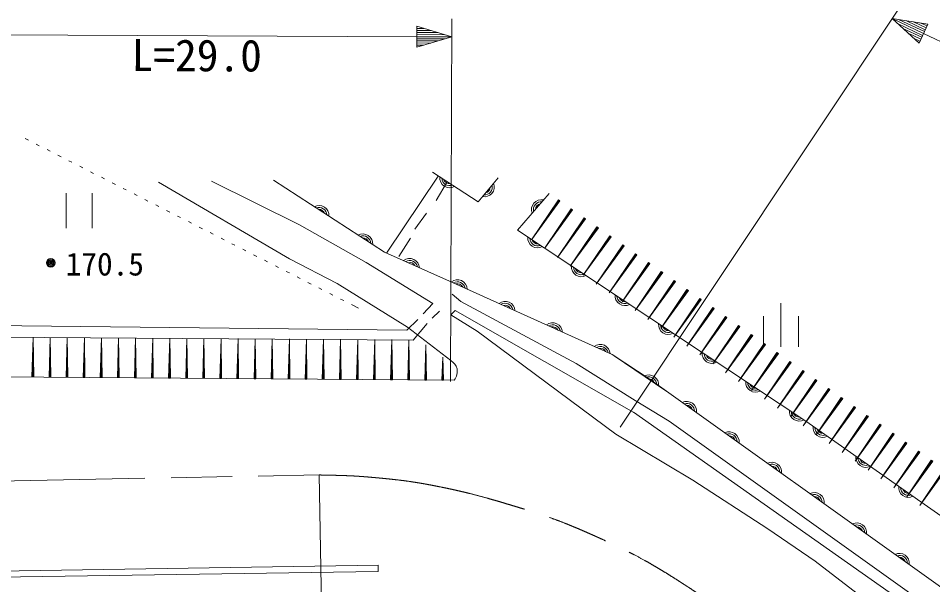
# Model space of a CAD drawing. Units: millimetres, scale not verified. Extents: x 40000 to 680000, y 20000 to 380000.
# Drawn here: x 320574 to 373038, y 308332 to 340844 of the extents above; entities that cross this region are included whole.
import ezdxf
from ezdxf.enums import TextEntityAlignment as Align

# ---------------------------------------------------------------- set-up
doc = ezdxf.new("R2010")
doc.units = ezdxf.units.MM
doc.header["$LTSCALE"] = 1000
doc.header["$PDMODE"] = 32
doc.header["$PDSIZE"] = 500
doc.linetypes.add('CHAIN', pattern=[18.5, 12, -1.5, 3.5, -1.5])
for name, color, linetype, lineweight in [('M-BGD', 7, 'Continuous', 13), ('M-BMK', 2, 'CHAIN', 13), ('M-BMK-SRVR', 3, 'Continuous', 13), ('M-STR-HTXT', 7, 'Continuous', 13), ('M-STR-STRD', 7, 'Continuous', 13)]:
    doc.layers.add(name, color=color, linetype=linetype, lineweight=lineweight)
doc.styles.add('ＭＳ ゴシック', font='')
doc.styles.get('ＭＳ ゴシック').set_extended_font_data('MS Gothic')

msp = doc.modelspace()

# ---------------------------------------------------------------- linework, layer by layer
at = {"layer": 'M-BGD'}
for p, q in [((320977, 333939), (321155, 333848)), ((321600, 333621), (321779, 333531)), ((322224, 333304), (322402, 333213)), ((322848, 332986), (323026, 332895)), ((323472, 332668), (323650, 332578)), ((324096, 332351), (324274, 332260)), ((324719, 332033), (324898, 331942)), ((325343, 331715), (325521, 331625)), ((344670, 331789), (341701, 327367)), ((325967, 331398), (326145, 331307)), ((326591, 331080), (326769, 330989)), ((328609, 331439), (336141, 327046)), ((331650, 331492), (336707, 328982)), ((345183, 331458), (344554, 330393)), ((323314, 330806), (323314, 328806)), ((324814, 328806), (324814, 330806)), ((327214, 330763), (327393, 330672)), ((327838, 330445), (328016, 330354)), ((328462, 330127), (328640, 330036)), ((351561, 330426), (350019, 328132)), ((351602, 330397), (350019, 328132)), ((351643, 330368), (350019, 328132)), ((351561, 330426), (351643, 330368)), ((329086, 329810), (329264, 329719)), ((329710, 329492), (329888, 329401)), ((343996, 329665), (343335, 328736)), ((352299, 329910), (350762, 327624)), ((352339, 329882), (350762, 327624)), ((352380, 329853), (350762, 327624)), ((352299, 329910), (352380, 329853)), ((330333, 329174), (330512, 329084)), ((336707, 328982), (340528, 326835)), ((353036, 329395), (351504, 327115)), ((353077, 329366), (351504, 327115)), ((353118, 329337), (351504, 327115)), ((353036, 329395), (353118, 329337)), ((330957, 328857), (331135, 328766)), ((331581, 328539), (331759, 328448)), ((353774, 328879), (352247, 326607)), ((353815, 328851), (352247, 326607)), ((353856, 328822), (352247, 326607)), ((353774, 328879), (353856, 328822)), ((332205, 328221), (332383, 328131)), ((332828, 327904), (333007, 327813)), ((343069, 328228), (342412, 327171)), ((354512, 328364), (352990, 326098)), ((354553, 328335), (352990, 326098)), ((354594, 328307), (352990, 326098)), ((354512, 328364), (354594, 328307)), ((333452, 327586), (333630, 327495)), ((355250, 327848), (353732, 325589)), ((355290, 327820), (353732, 325589)), ((355331, 327791), (353732, 325589)), ((355250, 327848), (355331, 327791)), ((334076, 327268), (334254, 327178)), ((334700, 326951), (334878, 326860)), ((336141, 327046), (338870, 325628)), ((355987, 327333), (354475, 325081)), ((356028, 327304), (354475, 325081)), ((356069, 327276), (354475, 325081)), ((355987, 327333), (356069, 327276)), ((335324, 326633), (335502, 326542)), ((340528, 326835), (344366, 324470)), ((356725, 326817), (355217, 324572)), ((356766, 326789), (355217, 324572)), ((356807, 326760), (355217, 324572)), ((356725, 326817), (356807, 326760)), ((335947, 326316), (336126, 326225)), ((336571, 325998), (336749, 325907)), ((357463, 326302), (355960, 324064)), ((357504, 326273), (355960, 324064)), ((357545, 326245), (355960, 324064)), ((357463, 326302), (357545, 326245)), ((337195, 325680), (337373, 325590)), ((337819, 325363), (337997, 325272)), ((338870, 325628), (342909, 323116)), ((358201, 325786), (356702, 323555)), ((358242, 325758), (356702, 323555)), ((358282, 325729), (356702, 323555)), ((358201, 325786), (358282, 325729)), ((338442, 325045), (338621, 324954)), ((358938, 325271), (357445, 323046)), ((358979, 325242), (357445, 323046)), ((359020, 325214), (357445, 323046)), ((358938, 325271), (359020, 325214)), ((339066, 324727), (339245, 324637)), ((339690, 324410), (340085, 324209)), ((344366, 324470), (343803, 323888)), ((359676, 324755), (358188, 322538)), ((359717, 324727), (358188, 322538)), ((359758, 324698), (358188, 322538)), ((360414, 324240), (358930, 322029)), ((359676, 324755), (359758, 324698)), ((360414, 324240), (360496, 324183)), ((364330, 321995), (364330, 324495)), ((344741, 324032), (344321, 323622)), ((360455, 324211), (358930, 322029)), ((360496, 324183), (358930, 322029)), ((361152, 323724), (359673, 321521)), ((361152, 323724), (361233, 323667)), ((363330, 321995), (363330, 323745)), ((365330, 321995), (365330, 323745)), ((343495, 323562), (342874, 322944)), ((344026, 323316), (343223, 322374)), ((361193, 323696), (359673, 321521)), ((361233, 323667), (359673, 321521)), ((361889, 323209), (360415, 321012)), ((361889, 323209), (361971, 323152)), ((342909, 323116), (345392, 321206)), ((361930, 323180), (360415, 321012)), ((361971, 323152), (360415, 321012)), ((362627, 322693), (361158, 320503)), ((362668, 322665), (361158, 320503)), ((362627, 322693), (362709, 322636)), ((317016, 322552), (343223, 322374)), ((321359, 320256), (321426, 322526)), ((321409, 320255), (321426, 322526)), ((321459, 320255), (321426, 322526)), ((322339, 320248), (322406, 322520)), ((322389, 320248), (322406, 322520)), ((322439, 320247), (322406, 322520)), ((323319, 320241), (323386, 322514)), ((323369, 320240), (323386, 322514)), ((323419, 320240), (323386, 322514)), ((324299, 320233), (324366, 322508)), ((324349, 320233), (324366, 322508)), ((324399, 320232), (324366, 322508)), ((325279, 320226), (325346, 322502)), ((325329, 320225), (325346, 322502)), ((325379, 320225), (325346, 322502)), ((326259, 320218), (326326, 322496)), ((326309, 320218), (326326, 322496)), ((326359, 320217), (326326, 322496)), ((327239, 320210), (327306, 322491)), ((327289, 320210), (327306, 322491)), ((327339, 320210), (327306, 322491)), ((328219, 320203), (328286, 322485)), ((328269, 320202), (328286, 322485)), ((328319, 320202), (328286, 322485)), ((329199, 320195), (329266, 322479)), ((329249, 320195), (329266, 322479)), ((329299, 320194), (329266, 322479)), ((330179, 320188), (330246, 322473)), ((330229, 320187), (330246, 322473)), ((330279, 320187), (330246, 322473)), ((331159, 320180), (331226, 322467)), ((331209, 320180), (331226, 322467)), ((331259, 320179), (331226, 322467)), ((332138, 320173), (332206, 322461)), ((332188, 320172), (332206, 322461)), ((332238, 320172), (332206, 322461)), ((333118, 320165), (333186, 322455)), ((333168, 320165), (333186, 322455)), ((333218, 320164), (333186, 322455)), ((334098, 320157), (334166, 322450)), ((334148, 320157), (334166, 322450)), ((334198, 320157), (334166, 322450)), ((335078, 320150), (335146, 322444)), ((335128, 320149), (335146, 322444)), ((335178, 320149), (335146, 322444)), ((336058, 320142), (336126, 322438)), ((336108, 320142), (336126, 322438)), ((336158, 320142), (336126, 322438)), ((337038, 320135), (337106, 322432)), ((337088, 320134), (337106, 322432)), ((337138, 320134), (337106, 322432)), ((338018, 320127), (338086, 322426)), ((338068, 320127), (338086, 322426)), ((338118, 320126), (338086, 322426)), ((338998, 320120), (339066, 322420)), ((339048, 320119), (339066, 322420)), ((339098, 320119), (339066, 322420)), ((339978, 320112), (340046, 322414)), ((340028, 320112), (340046, 322414)), ((340078, 320111), (340046, 322414)), ((340958, 320104), (341026, 322409)), ((341008, 320104), (341026, 322409)), ((341058, 320104), (341026, 322409)), ((341938, 320097), (342006, 322403)), ((341988, 320096), (342006, 322403)), ((342038, 320096), (342006, 322403)), ((342918, 320089), (342986, 322397)), ((342968, 320089), (342986, 322397)), ((343018, 320089), (342986, 322397)), ((362709, 322636), (361158, 320503)), ((363365, 322178), (361900, 319995)), ((363406, 322149), (361900, 319995)), ((363365, 322178), (363447, 322121)), ((343898, 320082), (343964, 322095)), ((343948, 320081), (343964, 322095)), ((343998, 320081), (343964, 322095)), ((363447, 322121), (361900, 319995)), ((364103, 321663), (362643, 319486)), ((364144, 321634), (362643, 319486)), ((364103, 321663), (364185, 321605)), ((344878, 320074), (344938, 321396)), ((344928, 320074), (344938, 321396)), ((344978, 320073), (344938, 321396)), ((357726, 319467), (354757, 321469)), ((364185, 321605), (362643, 319486)), ((364840, 321147), (363385, 318978)), ((364881, 321118), (363385, 318978)), ((364922, 321090), (363385, 318978)), ((364840, 321147), (364922, 321090)), ((365578, 320632), (364128, 318469)), ((365619, 320603), (364128, 318469)), ((365660, 320574), (364128, 318469)), ((365578, 320632), (365660, 320574)), ((316734, 320291), (345583, 320069)), ((321459, 320255), (321359, 320256)), ((322439, 320247), (322339, 320248)), ((323419, 320240), (323319, 320241)), ((324399, 320232), (324299, 320233)), ((325379, 320225), (325279, 320226)), ((326359, 320217), (326259, 320218)), ((327339, 320210), (327239, 320210)), ((328319, 320202), (328219, 320203)), ((329299, 320194), (329199, 320195)), ((330279, 320187), (330179, 320188)), ((331259, 320179), (331159, 320180)), ((332238, 320172), (332138, 320173)), ((333218, 320164), (333118, 320165)), ((334198, 320157), (334098, 320157)), ((335178, 320149), (335078, 320150)), ((336158, 320142), (336058, 320142)), ((337138, 320134), (337038, 320135)), ((338118, 320126), (338018, 320127)), ((339098, 320119), (338998, 320120)), ((340078, 320111), (339978, 320112)), ((341058, 320104), (340958, 320104)), ((342038, 320096), (341938, 320097)), ((343018, 320089), (342918, 320089)), ((343998, 320081), (343898, 320082)), ((344978, 320073), (344878, 320074)), ((366316, 320116), (364871, 317960)), ((366357, 320087), (364871, 317960)), ((366398, 320059), (364871, 317960)), ((366316, 320116), (366398, 320059)), ((367054, 319601), (365613, 317452)), ((367095, 319572), (365613, 317452)), ((367136, 319543), (365613, 317452)), ((367054, 319601), (367136, 319543)), ((367791, 319085), (366356, 316943)), ((367832, 319056), (366356, 316943)), ((367873, 319028), (366356, 316943)), ((367791, 319085), (367873, 319028)), ((368529, 318570), (367098, 316435)), ((368570, 318541), (367098, 316435)), ((368611, 318512), (367098, 316435)), ((368529, 318570), (368611, 318512)), ((369267, 318054), (367841, 315926)), ((369308, 318026), (367841, 315926)), ((369349, 317997), (367841, 315926)), ((369267, 318054), (369349, 317997)), ((365765, 317712), (398682, 294633)), ((370005, 317539), (368583, 315417)), ((370046, 317510), (368583, 315417)), ((370087, 317481), (368583, 315417)), ((370005, 317539), (370087, 317481)), ((370742, 317023), (369326, 314909)), ((370783, 316995), (369326, 314909)), ((370824, 316966), (369326, 314909)), ((370742, 317023), (370824, 316966)), ((371480, 316508), (370068, 314400)), ((371521, 316479), (370068, 314400)), ((371562, 316450), (370068, 314400)), ((371480, 316508), (371562, 316450)), ((372218, 315992), (370811, 313892)), ((372259, 315964), (370811, 313892)), ((372300, 315935), (370811, 313892)), ((372218, 315992), (372300, 315935)), ((372956, 315477), (371554, 313383)), ((372997, 315448), (371554, 313383)), ((373038, 315419), (371554, 313383)), ((372956, 315477), (373038, 315419)), ((373693, 314961), (372296, 312874)), ((373734, 314933), (372296, 312874)), ((373775, 314904), (372296, 312874))]:
    msp.add_line(p, q, dxfattribs=at)
for points in [[(344333, 332007), (346953, 330315), (348105, 331685)], [(407834, 281881), (396779, 290694), (389791, 296414), (373224, 308398), (356820, 320115), (354640, 321546), (345323, 325762), (341576, 327422), (335208, 331552)], [(351034, 330794), (349215, 328683), (365765, 317712)], [(315715, 325441), (317357, 323229), (342874, 322944)], [(345466, 325007), (345974, 324584), (352578, 321028), (355965, 318911)], [(345382, 323822), (345636, 324076), (355900, 318220)], [(345382, 323822), (346906, 322891), (354864, 316964)], [(355965, 318911), (357912, 317726), (378402, 303079), (396520, 290463)], [(355880, 318234), (375131, 304669), (374951, 304385)], [(354864, 316964), (359267, 314339), (363585, 311545), (366294, 309683), (370697, 306296), (374846, 302740)]]:
    msp.add_lwpolyline(points, dxfattribs=at)
for radius in [250, 200, 150, 100, 50, 20]:
    msp.add_circle((322435, 326804), radius, dxfattribs=at)
for centre, radius, start, end in [((345318, 331688), 567, 175.2168, 299.0718), ((345318, 331688), 453, 183.1762, 291.1124), ((345318, 331688), 340, 198.8015, 275.487), ((347316, 331161), 567, 258.0184, 21.8735), ((347316, 331161), 453, 265.9778, 13.9141), ((347316, 331161), 340, 281.6032, 358.2887), ((337829, 329534), 567, 355.1062, 118.9612), ((350583, 329862), 567, 77.3089, 201.1639), ((350583, 329862), 453, 85.2683, 193.2045), ((350583, 329862), 340, 100.8936, 177.5791), ((337829, 329534), 453, 3.0656, 111.0018), ((337829, 329534), 340, 18.691, 95.3765), ((340346, 327902), 567, 355.1062, 118.9612), ((340346, 327902), 453, 3.0656, 111.0018), ((340346, 327902), 340, 18.691, 95.3765), ((350374, 328235), 567, 174.5326, 298.3876), ((350374, 328235), 453, 182.492, 290.4282), ((350374, 328235), 340, 198.1173, 274.8028), ((343029, 326487), 567, 4.181, 128.036), ((343029, 326487), 453, 12.1404, 120.0766), ((343029, 326487), 340, 27.7658, 104.4513), ((352874, 326578), 567, 174.5326, 298.3876), ((352874, 326578), 453, 182.492, 290.4282), ((352874, 326578), 340, 198.1173, 274.8028), ((345768, 325268), 567, 3.7245, 127.5795), ((345768, 325268), 453, 11.6839, 119.6201), ((345768, 325268), 340, 27.3092, 103.9947), ((355375, 324920), 567, 174.5326, 298.3876), ((355375, 324920), 453, 182.492, 290.4282), ((355375, 324920), 340, 198.1173, 274.8028), ((348501, 324032), 567, 3.7245, 127.5795), ((348501, 324032), 453, 11.6839, 119.6201), ((348501, 324032), 340, 27.3092, 103.9947), ((351234, 322795), 567, 3.7245, 127.5795), ((351234, 322795), 453, 11.6839, 119.6201), ((357875, 323262), 567, 174.5326, 298.3876), ((357875, 323262), 453, 182.492, 290.4282), ((351234, 322795), 340, 27.3092, 103.9947), ((357875, 323262), 340, 198.1173, 274.8028), ((353967, 321558), 567, 3.7245, 127.5795), ((353967, 321558), 453, 11.6839, 119.6201), ((353967, 321558), 340, 27.3092, 103.9947), ((360376, 321605), 567, 174.5326, 298.3876), ((360376, 321605), 453, 182.492, 290.4282), ((360376, 321605), 340, 198.1173, 274.8028), ((356748, 319805), 567, 354.0803, 117.9353), ((356748, 319805), 453, 2.0396, 109.9759), ((356748, 319805), 340, 17.665, 94.3505), ((362876, 319947), 567, 174.5326, 298.3876), ((362876, 319947), 453, 182.492, 290.4282), ((362876, 319947), 340, 198.1173, 274.8028), ((358922, 318285), 567, 352.5348, 116.3898), ((358922, 318285), 453, 0.4942, 108.4304), ((358922, 318285), 340, 16.1196, 92.8051), ((365377, 318290), 567, 174.5326, 298.3876), ((365377, 318290), 453, 182.492, 290.4282), ((365377, 318290), 340, 198.1173, 274.8028), ((366737, 317357), 567, 173.0367, 296.8917), ((361364, 316541), 567, 352.5348, 116.3898), ((361364, 316541), 453, 0.4942, 108.4304), ((366737, 317357), 453, 180.996, 288.9323), ((366737, 317357), 340, 196.6214, 273.3069), ((361364, 316541), 340, 16.1196, 92.8051), ((363805, 314798), 567, 352.5348, 116.3898), ((369194, 315634), 567, 173.0367, 296.8917), ((369194, 315634), 453, 180.996, 288.9323), ((369194, 315634), 340, 196.6214, 273.3069), ((363805, 314798), 453, 0.4942, 108.4304), ((363805, 314798), 340, 16.1196, 92.8051), ((371650, 313912), 567, 173.0367, 296.8917), ((371650, 313912), 453, 180.996, 288.9323), ((371650, 313912), 340, 196.6214, 273.3069), ((366246, 313054), 567, 352.5348, 116.3898), ((366246, 313054), 453, 0.4942, 108.4304), ((366246, 313054), 340, 16.1196, 92.8051), ((368687, 311310), 567, 352.5348, 116.3898), ((368687, 311310), 453, 0.4942, 108.4304), ((368687, 311310), 340, 16.1196, 92.8051), ((371128, 309567), 567, 352.5348, 116.3898), ((371128, 309567), 453, 0.4942, 108.4304), ((371128, 309567), 340, 16.1196, 92.8051)]:
    msp.add_arc(centre, radius, start, end, dxfattribs=at)
msp.add_open_spline([(345392, 321206), (345571, 321045), (345706, 320957), (345746, 320728), (345767, 320601), (345763, 320524), (345736, 320398), (345705, 320260), (345667, 320202), (345583, 320069)], degree=3, knots=[0, 0, 0, 0, 1, 1, 1, 2, 2, 2, 3, 3, 3, 3], dxfattribs=at)
msp.add_point((322435, 326804), dxfattribs=at)
at = {"layer": 'M-BMK'}
msp.add_line((278851, 313492), (337832, 314632), dxfattribs=at)
msp.add_open_spline([(337832, 314632), (339408, 314599), (339858, 314590), (341150, 314469), (342444, 314348), (343170, 314262), (344445, 314014), (346431, 313626), (347524, 313302), (349459, 312713), (351103, 312213), (352007, 311863), (353576, 311165), (355675, 310230), (356823, 309617), (358750, 308365), (360234, 307402), (360753, 307020), (362413, 305701)], degree=3, knots=[0, 0, 0, 0, 1, 1, 1, 2, 2, 2, 3, 3, 3, 4, 4, 4, 5, 5, 5, 6, 6, 6, 6], dxfattribs=at)
at = {"layer": 'M-BMK-SRVR'}
msp.add_line((337832, 314632), (338395, 284653), dxfattribs=at)
at = {"layer": 'M-STR-HTXT'}
for p, q in [((355105, 317368), (371532, 342070)), ((345374, 319994), (345444, 340804)), ((370703, 340823), (372255, 339425)), ((370703, 340823), (372767, 340510)), ((370703, 340823), (372511, 339968)), ((372460, 339859), (371013, 340543)), ((372562, 340076), (371116, 340760)), ((371529, 340698), (372614, 340185)), ((372665, 340293), (371942, 340635)), ((372255, 339425), (372767, 340510)), ((372355, 340573), (372716, 340402)), ((343444, 340387), (343438, 339187)), ((343442, 340147), (344242, 340143)), ((344642, 340021), (343442, 340027)), ((343843, 340265), (343443, 340267)), ((345441, 339778), (343444, 340387)), ((371324, 340264), (372408, 339751)), ((372357, 339642), (371634, 339984)), ((318839, 339902), (343441, 339787)), ((345441, 339778), (343438, 339187)), ((343440, 339667), (345040, 339659)), ((344640, 339541), (343440, 339547)), ((343441, 339907), (345041, 339899)), ((345441, 339778), (343441, 339787)), ((371944, 339705), (372306, 339534)), ((372511, 339968), (432595, 311555)), ((343439, 339427), (344239, 339423)), ((343839, 339305), (343439, 339307))]:
    msp.add_line(p, q, dxfattribs=at)
at = {"layer": 'M-STR-STRD'}
for p, q in [((341214, 309459), (306306, 308895)), ((306863, 308590), (341217, 309090)), ((341217, 309090), (341214, 309459))]:
    msp.add_line(p, q, dxfattribs=at)

# ---------------------------------------------------------------- texts
at = {"layer": 'M-BGD', "style": 'ＭＳ ゴシック'}
msp.add_text('170.5', height=1320, dxfattribs=at).set_placement((325540, 326739), align=Align.MIDDLE_CENTER)
at = {"layer": 'M-STR-HTXT', "style": 'ＭＳ ゴシック'}
msp.add_text('L=29.0', height=1832, rotation=359.778, dxfattribs=at).set_placement((327068, 337267), align=Align.BOTTOM_LEFT)

doc.saveas('drawing.dxf')
